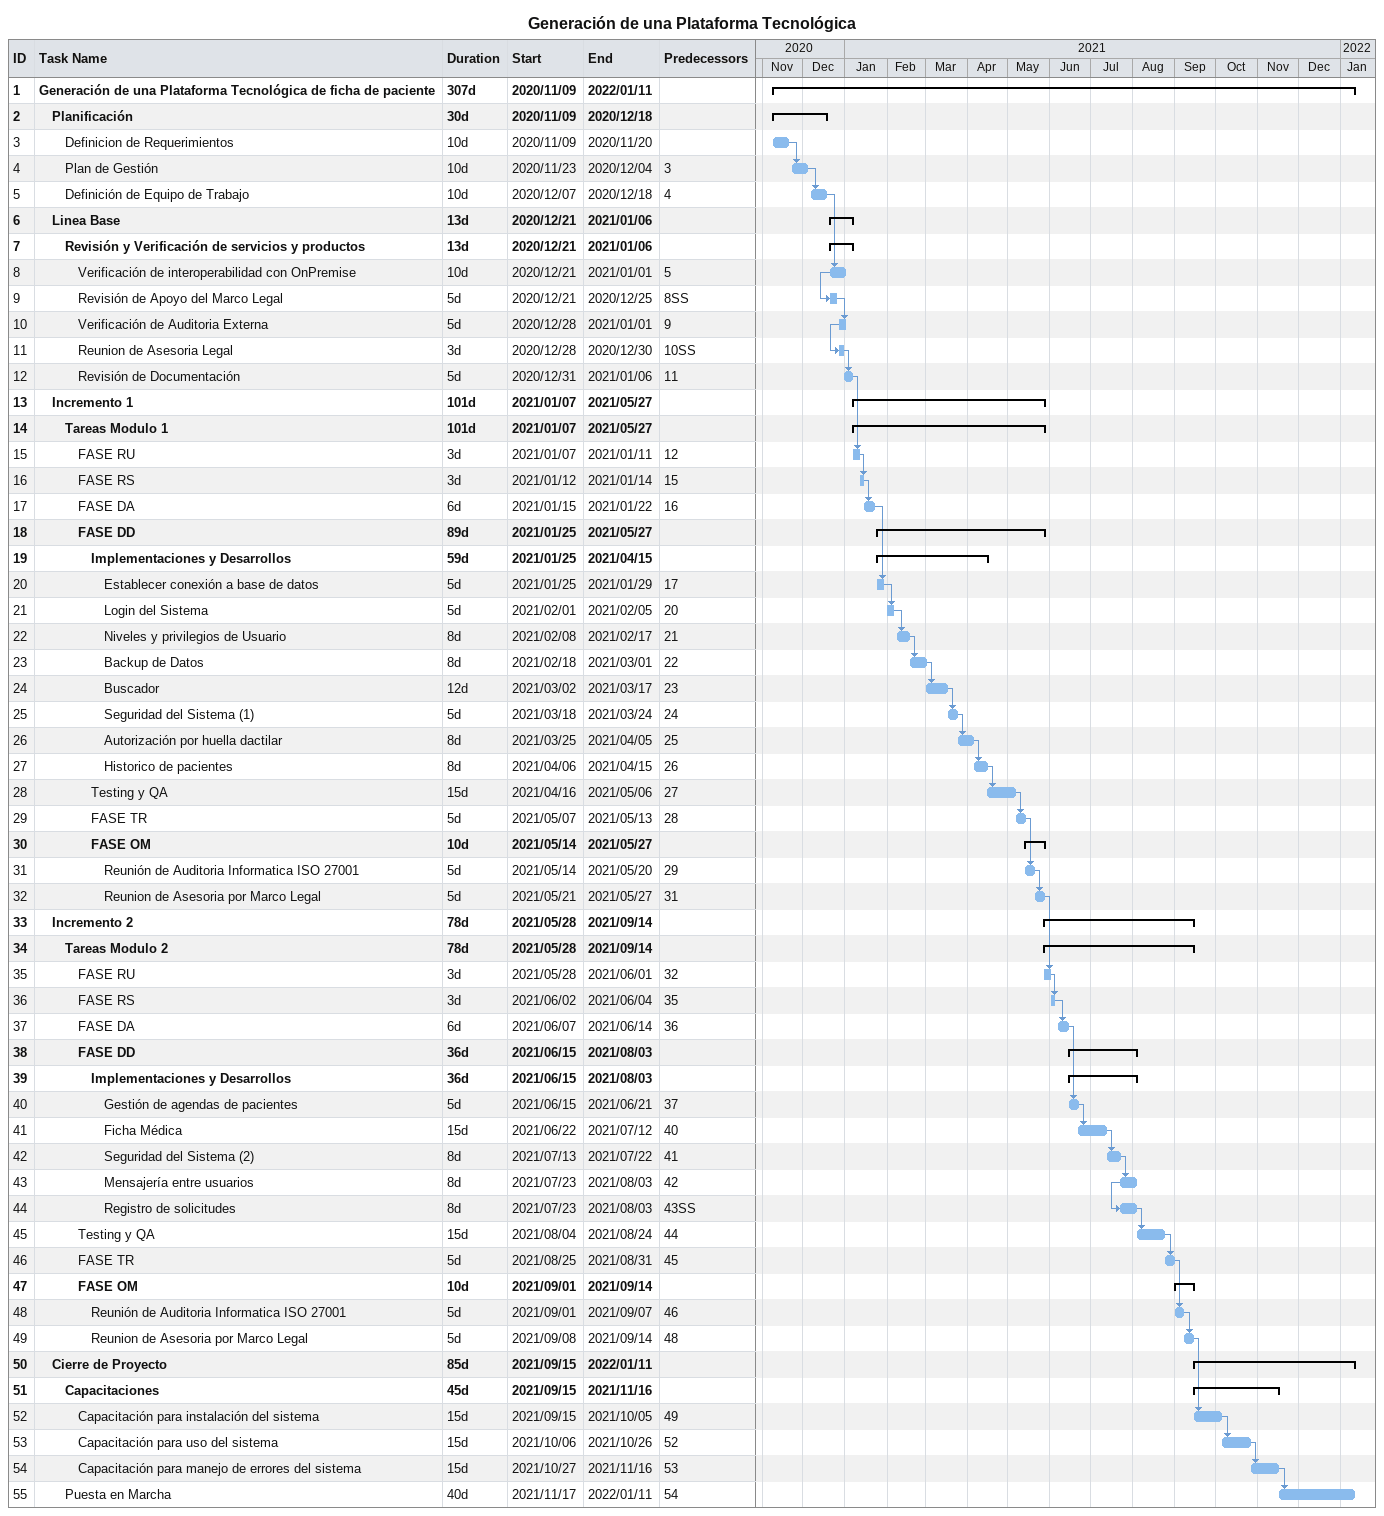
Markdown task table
Generación de una Plataforma Tecnológica

| ID | Level | Task | Duration | Start | Finish | Predecessors |
|---|---|---|---|---|---|---|
| 1 | 1 | **Generación de una Plataforma Tecnológica de ficha de paciente** | 307d | 2020-11-09 | 2022-01-11 |  |
| 2 | 2 | **Planificación** | 30d | 2020-11-09 | 2020-12-18 |  |
| 3 | 3 | Definicion de Requerimientos | 10d | 2020-11-09 | 2020-11-20 |  |
| 4 | 3 | Plan de Gestión | 10d | 2020-11-23 | 2020-12-04 | 3 |
| 5 | 3 | Definición de Equipo de Trabajo | 10d | 2020-12-07 | 2020-12-18 | 4 |
| 6 | 2 | **Linea Base** | 13d | 2020-12-21 | 2021-01-06 |  |
| 7 | 3 | **Revisión y Verificación de servicios y productos** | 13d | 2020-12-21 | 2021-01-06 |  |
| 8 | 4 | Verificación de interoperabilidad con OnPremise | 10d | 2020-12-21 | 2021-01-01 | 5 |
| 9 | 4 | Revisión de Apoyo del Marco Legal | 5d | 2020-12-21 | 2020-12-25 | 8SS |
| 10 | 4 | Verificación de Auditoria Externa | 5d | 2020-12-28 | 2021-01-01 | 9 |
| 11 | 4 | Reunion de Asesoria Legal | 3d | 2020-12-28 | 2020-12-30 | 10SS |
| 12 | 4 | Revisión de Documentación | 5d | 2020-12-31 | 2021-01-06 | 11 |
| 13 | 2 | **Incremento 1** | 101d | 2021-01-07 | 2021-05-27 |  |
| 14 | 3 | **Tareas Modulo 1** | 101d | 2021-01-07 | 2021-05-27 |  |
| 15 | 4 | FASE RU | 3d | 2021-01-07 | 2021-01-11 | 12 |
| 16 | 4 | FASE RS | 3d | 2021-01-12 | 2021-01-14 | 15 |
| 17 | 4 | FASE DA | 6d | 2021-01-15 | 2021-01-22 | 16 |
| 18 | 4 | **FASE DD** | 89d | 2021-01-25 | 2021-05-27 |  |
| 19 | 5 | **Implementaciones y Desarrollos** | 59d | 2021-01-25 | 2021-04-15 |  |
| 20 | 6 | Establecer conexión a base de datos | 5d | 2021-01-25 | 2021-01-29 | 17 |
| 21 | 6 | Login del Sistema | 5d | 2021-02-01 | 2021-02-05 | 20 |
| 22 | 6 | Niveles y privilegios de Usuario | 8d | 2021-02-08 | 2021-02-17 | 21 |
| 23 | 6 | Backup de Datos | 8d | 2021-02-18 | 2021-03-01 | 22 |
| 24 | 6 | Buscador | 12d | 2021-03-02 | 2021-03-17 | 23 |
| 25 | 6 | Seguridad del Sistema (1) | 5d | 2021-03-18 | 2021-03-24 | 24 |
| 26 | 6 | Autorización por huella dactilar | 8d | 2021-03-25 | 2021-04-05 | 25 |
| 27 | 6 | Historico de pacientes | 8d | 2021-04-06 | 2021-04-15 | 26 |
| 28 | 5 | Testing y QA | 15d | 2021-04-16 | 2021-05-06 | 27 |
| 29 | 5 | FASE TR | 5d | 2021-05-07 | 2021-05-13 | 28 |
| 30 | 5 | **FASE OM** | 10d | 2021-05-14 | 2021-05-27 |  |
| 31 | 6 | Reunión de Auditoria Informatica ISO 27001 | 5d | 2021-05-14 | 2021-05-20 | 29 |
| 32 | 6 | Reunion de Asesoria por Marco Legal | 5d | 2021-05-21 | 2021-05-27 | 31 |
| 33 | 2 | **Incremento 2** | 78d | 2021-05-28 | 2021-09-14 |  |
| 34 | 3 | **Tareas Modulo 2** | 78d | 2021-05-28 | 2021-09-14 |  |
| 35 | 4 | FASE RU | 3d | 2021-05-28 | 2021-06-01 | 32 |
| 36 | 4 | FASE RS | 3d | 2021-06-02 | 2021-06-04 | 35 |
| 37 | 4 | FASE DA | 6d | 2021-06-07 | 2021-06-14 | 36 |
| 38 | 4 | **FASE DD** | 36d | 2021-06-15 | 2021-08-03 |  |
| 39 | 5 | **Implementaciones y Desarrollos** | 36d | 2021-06-15 | 2021-08-03 |  |
| 40 | 6 | Gestión de agendas de pacientes | 5d | 2021-06-15 | 2021-06-21 | 37 |
| 41 | 6 | Ficha Médica | 15d | 2021-06-22 | 2021-07-12 | 40 |
| 42 | 6 | Seguridad del Sistema (2) | 8d | 2021-07-13 | 2021-07-22 | 41 |
| 43 | 6 | Mensajería entre usuarios | 8d | 2021-07-23 | 2021-08-03 | 42 |
| 44 | 6 | Registro de solicitudes | 8d | 2021-07-23 | 2021-08-03 | 43SS |
| 45 | 4 | Testing y QA | 15d | 2021-08-04 | 2021-08-24 | 44 |
| 46 | 4 | FASE TR | 5d | 2021-08-25 | 2021-08-31 | 45 |
| 47 | 4 | **FASE OM** | 10d | 2021-09-01 | 2021-09-14 |  |
| 48 | 5 | Reunión de Auditoria Informatica ISO 27001 | 5d | 2021-09-01 | 2021-09-07 | 46 |
| 49 | 5 | Reunion de Asesoria por Marco Legal | 5d | 2021-09-08 | 2021-09-14 | 48 |
| 50 | 2 | **Cierre de Proyecto** | 85d | 2021-09-15 | 2022-01-11 |  |
| 51 | 3 | **Capacitaciones** | 45d | 2021-09-15 | 2021-11-16 |  |
| 52 | 4 | Capacitación para instalación del sistema | 15d | 2021-09-15 | 2021-10-05 | 49 |
| 53 | 4 | Capacitación para uso del sistema | 15d | 2021-10-06 | 2021-10-26 | 52 |
| 54 | 4 | Capacitación para manejo de errores del sistema | 15d | 2021-10-27 | 2021-11-16 | 53 |
| 55 | 3 | Puesta en Marcha | 40d | 2021-11-17 | 2022-01-11 | 54 |
